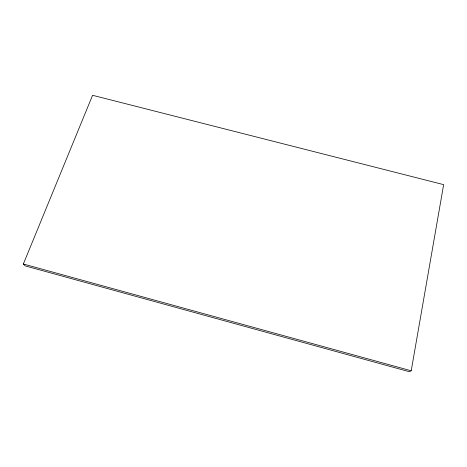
<?xml version="1.0" encoding="UTF-8"?>
<svg xmlns="http://www.w3.org/2000/svg" width="467" height="467" viewBox="0 0 467 467"><rect width="100%" height="100%" fill="white"/><g stroke="black" fill="none" stroke-linecap="round" stroke-linejoin="round"><path stroke-width="0.7" d="M411.211 370.792L443.65 184.64L92.577 95.291L23.35 264.007L25.241 265.904L409.331 371.709L411.211 370.792L23.35 264.007"/></g></svg>
